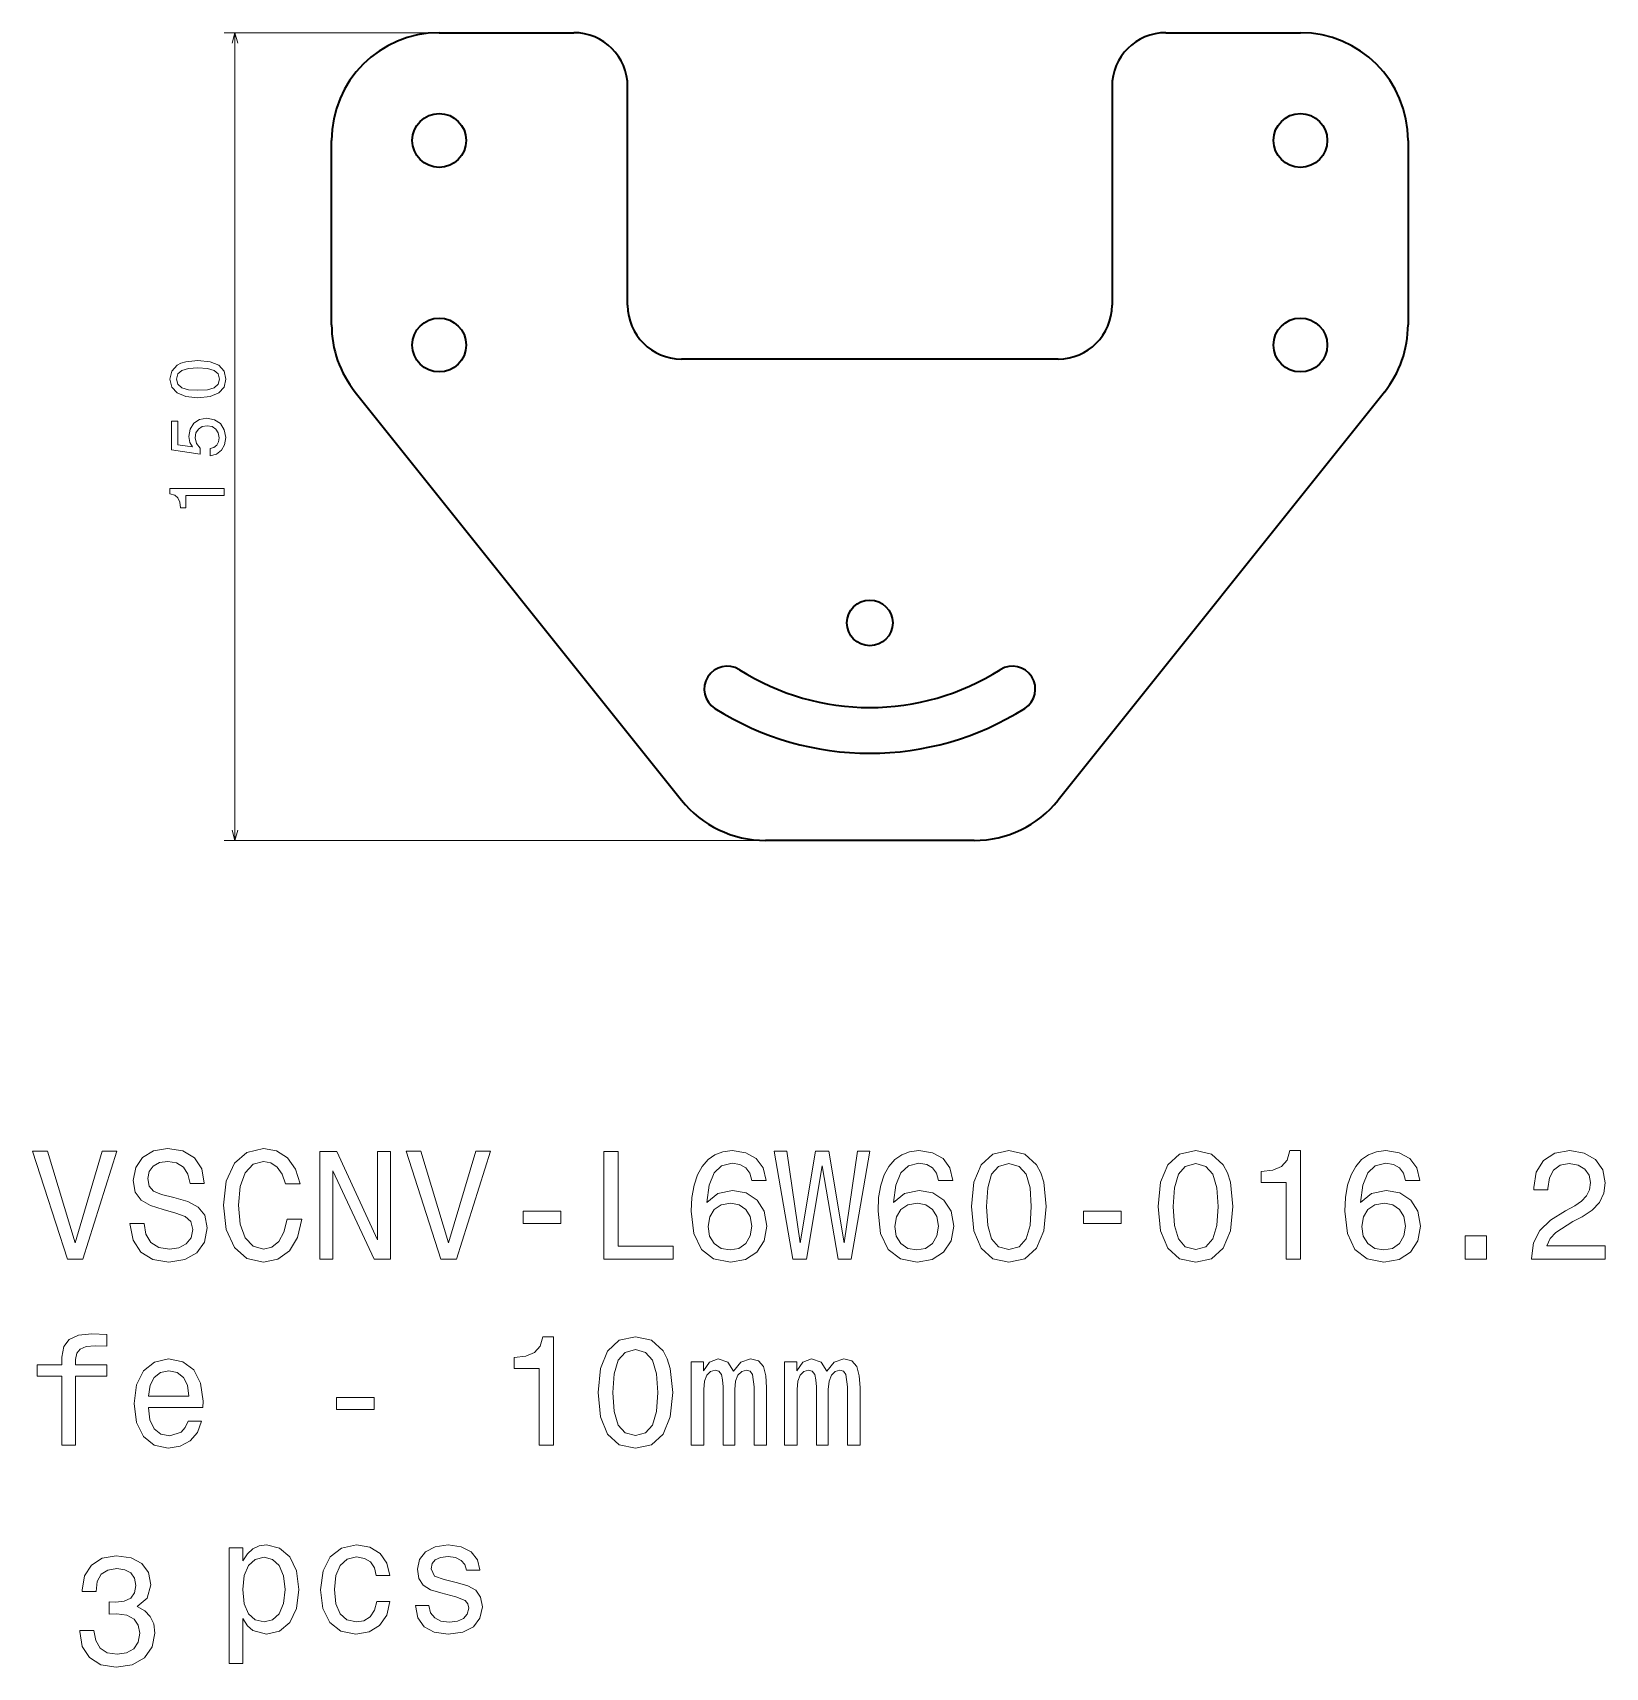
# Model space of a CAD drawing. Extents: x -3978 to -3686, y 107 to 410.
import ezdxf

# ---------------------------------------------------------------- set-up
doc = ezdxf.new("R2010")
doc.units = 0

msp = doc.modelspace()

# ---------------------------------------------------------------- linework, layer by layer
at = {"color": 7, "lineweight": 13}
for p, q in [((-3904.27, 410.22), (-3942.23, 410.22)), ((-3940.23, 260.22), (-3940.23, 410.22)), ((-3843.65, 260.22), (-3942.23, 260.22))]:
    msp.add_line(p, q, dxfattribs=at)
at = {"color": 7, "lineweight": 35}
for p, q in [((-3902.27, 410.22), (-3877.27, 410.22)), ((-3767.27, 410.22), (-3742.27, 410.22)), ((-3867.27, 359.62), (-3867.27, 400.22)), ((-3777.27, 400.22), (-3777.27, 359.62)), ((-3922.27, 355.99), (-3922.27, 390.22)), ((-3722.27, 390.22), (-3722.27, 355.99)), ((-3787.27, 349.62), (-3857.27, 349.62)), ((-3917.88, 343.49), (-3857.27, 267.73)), ((-3726.65, 343.49), (-3787.26, 267.73)), ((-3802.88, 260.22), (-3841.65, 260.22))]:
    msp.add_line(p, q, dxfattribs=at)
at = {"color": 7, "lineweight": 13}
for points in [[(-3939.71, 408.29), (-3940.23, 410.22), (-3940.75, 408.29)], [(-3940.75, 262.16), (-3940.23, 260.22), (-3939.71, 262.16)]]:
    msp.add_lwpolyline(points, dxfattribs=at)
for points in [[(-3947.11, 342.42), (-3944.85, 342.64), (-3943.24, 343.32), (-3942.26, 344.4), (-3941.94, 345.9), (-3942.26, 347.38), (-3943.24, 348.46), (-3944.85, 349.13), (-3947.11, 349.36), (-3949.36, 349.13), (-3950.25, 348.85), (-3950.99, 348.46), (-3951.97, 347.38), (-3952.3, 345.9), (-3951.97, 344.4), (-3950.97, 343.32), (-3949.36, 342.64)], [(-3947.11, 343.81), (-3948.86, 343.92), (-3950.11, 344.28), (-3950.84, 344.93), (-3951.1, 345.9), (-3950.84, 346.85), (-3950.11, 347.5), (-3948.86, 347.86), (-3947.11, 347.97), (-3945.35, 347.86), (-3944.1, 347.5), (-3943.37, 346.85), (-3943.12, 345.9), (-3943.37, 344.93), (-3944.1, 344.28), (-3945.35, 343.92)], [(-3944.84, 331.65), (-3943.65, 331.97), (-3942.73, 332.67), (-3942.16, 333.71), (-3941.94, 335.04), (-3942.2, 336.49), (-3942.91, 337.63), (-3944.03, 338.35), (-3945.47, 338.62), (-3946.81, 338.38), (-3947.86, 337.69), (-3948.54, 336.61), (-3948.78, 335.21), (-3948.61, 334.13), (-3948.14, 333.29), (-3950.83, 333.7), (-3950.83, 338.08), (-3952.01, 338.08), (-3952.01, 332.73), (-3946.71, 331.94), (-3946.71, 333.09), (-3947.39, 333.93), (-3947.63, 334.99), (-3947.47, 335.91), (-3947.01, 336.62), (-3946.31, 337.07), (-3945.4, 337.23), (-3944.49, 337.07), (-3943.78, 336.61), (-3943.34, 335.9), (-3943.18, 334.99), (-3943.28, 334.23), (-3943.61, 333.64), (-3944.13, 333.21), (-3944.84, 332.99)], [(-3942.23, 324.29), (-3942.23, 325.6), (-3952.3, 325.6), (-3952.3, 324.62), (-3951.42, 324.36), (-3950.83, 323.84), (-3950.48, 323.05), (-3950.37, 321.96), (-3949.35, 321.96), (-3949.35, 324.29)], [(-3964.9, 202.5), (-3969.91, 185.47), (-3975.07, 202.5), (-3977.81, 202.5), (-3971.35, 182.47), (-3968.47, 182.47), (-3962.16, 202.5)], [(-3957.12, 189.07), (-3959.74, 189.07), (-3959.16, 186.02), (-3957.72, 183.77), (-3955.5, 182.41), (-3952.51, 181.92), (-3949.54, 182.38), (-3947.32, 183.65), (-3945.91, 185.64), (-3945.39, 188.26), (-3945.82, 190.63), (-3947.03, 192.15), (-3948.99, 193.16), (-3951.61, 193.91), (-3953.86, 194.46), (-3955.33, 195.09), (-3956.17, 196.02), (-3956.42, 197.46), (-3956.17, 198.75), (-3955.42, 199.73), (-3954.26, 200.4), (-3952.68, 200.63), (-3951.06, 200.34), (-3949.8, 199.56), (-3948.96, 198.26), (-3948.56, 196.51), (-3945.93, 196.51), (-3945.93, 196.56), (-3946.4, 199.27), (-3947.75, 201.29), (-3949.88, 202.56), (-3952.76, 202.99), (-3955.36, 202.56), (-3957.38, 201.35), (-3958.67, 199.47), (-3959.13, 197.05), (-3958.76, 194.89), (-3957.66, 193.42), (-3955.93, 192.44), (-3953.57, 191.69), (-3951.24, 191.03), (-3949.48, 190.4), (-3948.41, 189.47), (-3948.04, 187.98), (-3948.38, 186.45), (-3949.28, 185.3), (-3950.63, 184.57), (-3952.39, 184.34), (-3954.35, 184.66), (-3955.85, 185.58), (-3956.8, 187.08)], [(-3930.55, 189.91), (-3931.12, 187.49), (-3932.07, 185.76), (-3933.4, 184.69), (-3934.95, 184.34), (-3936.83, 184.86), (-3938.3, 186.42), (-3939.28, 188.96), (-3939.59, 192.47), (-3939.28, 195.96), (-3938.33, 198.52), (-3936.86, 200.08), (-3934.95, 200.63), (-3933.57, 200.34), (-3932.39, 199.53), (-3931.47, 198.23), (-3930.83, 196.45), (-3928.1, 196.45), (-3928.96, 199.19), (-3930.46, 201.26), (-3932.51, 202.56), (-3934.95, 203.02), (-3938.01, 202.3), (-3940.34, 200.28), (-3941.84, 196.97), (-3942.36, 192.47), (-3941.84, 187.98), (-3940.34, 184.66), (-3938.01, 182.62), (-3934.95, 181.92), (-3932.28, 182.47), (-3930.11, 184), (-3928.59, 186.51), (-3927.78, 189.91)], [(-3924.44, 182.47), (-3922.04, 182.47), (-3922.04, 198.87), (-3914.38, 182.47), (-3911.3, 182.47), (-3911.3, 202.47), (-3913.72, 202.47), (-3913.72, 186.07), (-3921.3, 202.47), (-3924.44, 202.47)], [(-3895.5, 202.5), (-3900.52, 185.47), (-3905.68, 202.5), (-3908.41, 202.5), (-3901.96, 182.47), (-3899.08, 182.47), (-3892.76, 202.5)], [(-3871.67, 182.47), (-3858.82, 182.47), (-3858.82, 184.89), (-3869.02, 184.89), (-3869.02, 202.47), (-3871.67, 202.47)], [(-3841.55, 197.08), (-3842.1, 199.42), (-3843.37, 201.15), (-3845.33, 202.24), (-3847.87, 202.62), (-3849.57, 202.41), (-3851.04, 201.87), (-3852.33, 200.97), (-3853.43, 199.7), (-3854.29, 198.12), (-3854.93, 196.19), (-3855.33, 193.91), (-3855.45, 191.35), (-3854.98, 187.26), (-3853.57, 184.29), (-3851.3, 182.5), (-3848.18, 181.89), (-3845.39, 182.41), (-3843.25, 183.77), (-3841.87, 185.9), (-3841.38, 188.61), (-3841.87, 191.35), (-3843.2, 193.45), (-3845.24, 194.78), (-3847.78, 195.24), (-3850.52, 194.66), (-3852.56, 193.02), (-3852.13, 196.19), (-3851.21, 198.47), (-3849.8, 199.82), (-3847.84, 200.28), (-3846.4, 200.05), (-3845.3, 199.45), (-3844.58, 198.44), (-3844.21, 197.08)], [(-3836.57, 182.47), (-3834.03, 182.47), (-3831.15, 199.82), (-3828.18, 182.47), (-3825.76, 182.47), (-3822.25, 202.5), (-3824.55, 202.5), (-3827.03, 185.47), (-3829.88, 202.5), (-3832.39, 202.5), (-3835.19, 185.47), (-3837.66, 202.5), (-3840.03, 202.5)], [(-3806.86, 197.08), (-3807.4, 199.42), (-3808.67, 201.15), (-3810.63, 202.24), (-3813.17, 202.62), (-3814.87, 202.41), (-3816.34, 201.87), (-3817.64, 200.97), (-3818.73, 199.7), (-3819.59, 198.12), (-3820.23, 196.19), (-3820.63, 193.91), (-3820.75, 191.35), (-3820.29, 187.26), (-3818.87, 184.29), (-3816.6, 182.5), (-3813.49, 181.89), (-3810.69, 182.41), (-3808.56, 183.77), (-3807.17, 185.9), (-3806.68, 188.61), (-3807.17, 191.35), (-3808.5, 193.45), (-3810.55, 194.78), (-3813.08, 195.24), (-3815.82, 194.66), (-3817.87, 193.02), (-3817.43, 196.19), (-3816.51, 198.47), (-3815.1, 199.82), (-3813.14, 200.28), (-3811.7, 200.05), (-3810.6, 199.45), (-3809.88, 198.44), (-3809.51, 197.08)], [(-3803.37, 192.24), (-3802.94, 187.72), (-3801.58, 184.49), (-3799.42, 182.53), (-3796.42, 181.89), (-3793.46, 182.53), (-3791.3, 184.49), (-3789.97, 187.72), (-3789.51, 192.24), (-3789.97, 196.74), (-3790.52, 198.52), (-3791.3, 199.99), (-3793.46, 201.95), (-3796.42, 202.62), (-3799.42, 201.95), (-3801.58, 199.96), (-3802.94, 196.74)], [(-3768.67, 192.24), (-3768.24, 187.72), (-3766.89, 184.49), (-3764.72, 182.53), (-3761.73, 181.89), (-3758.76, 182.53), (-3756.6, 184.49), (-3755.27, 187.72), (-3754.81, 192.24), (-3755.27, 196.74), (-3755.82, 198.52), (-3756.6, 199.99), (-3758.76, 201.95), (-3761.73, 202.62), (-3764.72, 201.95), (-3766.89, 199.96), (-3768.24, 196.74)], [(-3744.9, 182.47), (-3742.28, 182.47), (-3742.28, 202.62), (-3744.23, 202.62), (-3744.75, 200.86), (-3745.79, 199.68), (-3747.38, 198.98), (-3749.57, 198.75), (-3749.57, 196.71), (-3744.9, 196.71)], [(-3720.11, 197.08), (-3720.66, 199.42), (-3721.93, 201.15), (-3723.89, 202.24), (-3726.42, 202.62), (-3728.13, 202.41), (-3729.59, 201.87), (-3730.89, 200.97), (-3731.99, 199.7), (-3732.85, 198.12), (-3733.49, 196.19), (-3733.89, 193.91), (-3734, 191.35), (-3733.54, 187.26), (-3732.13, 184.29), (-3729.85, 182.5), (-3726.74, 181.89), (-3723.95, 182.41), (-3721.81, 183.77), (-3720.43, 185.9), (-3719.94, 188.61), (-3720.43, 191.35), (-3721.76, 193.45), (-3723.8, 194.78), (-3726.34, 195.24), (-3729.08, 194.66), (-3731.12, 193.02), (-3730.69, 196.19), (-3729.77, 198.47), (-3728.36, 199.82), (-3726.4, 200.28), (-3724.95, 200.05), (-3723.86, 199.45), (-3723.14, 198.44), (-3722.76, 197.08)], [(-3699.36, 182.47), (-3685.62, 182.47), (-3685.62, 184.95), (-3696.48, 184.95), (-3695.88, 186.3), (-3694.84, 187.43), (-3691.64, 189.47), (-3689.94, 190.34), (-3688.04, 191.58), (-3686.68, 193.02), (-3685.91, 194.72), (-3685.62, 196.65), (-3686.11, 199.07), (-3687.46, 200.97), (-3689.54, 202.18), (-3692.22, 202.62), (-3694.98, 202.13), (-3697.09, 200.77), (-3698.44, 198.61), (-3698.9, 195.76), (-3698.9, 195.35), (-3696.28, 195.35), (-3696.28, 195.58), (-3696.02, 197.54), (-3695.24, 198.98), (-3694, 199.91), (-3692.36, 200.22), (-3690.69, 199.94), (-3689.45, 199.21), (-3688.64, 198.09), (-3688.36, 196.68), (-3688.56, 195.35), (-3689.1, 194.23), (-3690.03, 193.25), (-3691.3, 192.38), (-3693, 191.46), (-3695.82, 189.68), (-3697.81, 187.77), (-3698.99, 185.47), (-3699.36, 182.56)], [(-3800.6, 192.24), (-3800.37, 195.73), (-3799.65, 198.23), (-3798.36, 199.7), (-3796.42, 200.22), (-3794.52, 199.7), (-3793.23, 198.23), (-3792.51, 195.73), (-3792.28, 192.24), (-3792.51, 188.72), (-3793.23, 186.22), (-3794.52, 184.75), (-3796.42, 184.26), (-3798.36, 184.75), (-3799.65, 186.22), (-3800.37, 188.72)], [(-3765.91, 192.24), (-3765.68, 195.73), (-3764.95, 198.23), (-3763.66, 199.7), (-3761.73, 200.22), (-3759.83, 199.7), (-3758.53, 198.23), (-3757.81, 195.73), (-3757.58, 192.24), (-3757.81, 188.72), (-3758.53, 186.22), (-3759.83, 184.75), (-3761.73, 184.26), (-3763.66, 184.75), (-3764.95, 186.22), (-3765.68, 188.72)], [(-3886.66, 189.07), (-3879.68, 189.07), (-3879.68, 191.35), (-3886.66, 191.35)], [(-3844.18, 188.58), (-3844.49, 186.77), (-3845.3, 185.38), (-3846.6, 184.46), (-3848.21, 184.17), (-3849.91, 184.46), (-3851.21, 185.35), (-3852.04, 186.74), (-3852.3, 188.55), (-3852.02, 190.34), (-3851.21, 191.69), (-3849.88, 192.56), (-3848.1, 192.87), (-3846.54, 192.56), (-3845.3, 191.72), (-3844.49, 190.37)], [(-3809.48, 188.58), (-3809.8, 186.77), (-3810.6, 185.38), (-3811.9, 184.46), (-3813.51, 184.17), (-3815.21, 184.46), (-3816.51, 185.35), (-3817.35, 186.74), (-3817.61, 188.55), (-3817.32, 190.34), (-3816.51, 191.69), (-3815.19, 192.56), (-3813.4, 192.87), (-3811.84, 192.56), (-3810.6, 191.72), (-3809.8, 190.37)], [(-3782.56, 189.07), (-3775.59, 189.07), (-3775.59, 191.35), (-3782.56, 191.35)], [(-3722.74, 188.58), (-3723.05, 186.77), (-3723.86, 185.38), (-3725.16, 184.46), (-3726.77, 184.17), (-3728.47, 184.46), (-3729.77, 185.35), (-3730.6, 186.74), (-3730.86, 188.55), (-3730.57, 190.34), (-3729.77, 191.69), (-3728.44, 192.56), (-3726.66, 192.87), (-3725.1, 192.56), (-3723.86, 191.72), (-3723.05, 190.37)], [(-3711.67, 182.47), (-3707.69, 182.47), (-3707.69, 186.77), (-3711.67, 186.77)], [(-3972.36, 160.71), (-3972.36, 147.92), (-3969.83, 147.92), (-3969.83, 160.71), (-3964.06, 160.71), (-3964.06, 162.87), (-3969.83, 162.87), (-3969.83, 163.83), (-3969.62, 164.98), (-3968.96, 165.76), (-3967.84, 166.22), (-3966.22, 166.39), (-3964.06, 166.28), (-3964.06, 168.47), (-3966.8, 168.61), (-3969.28, 168.35), (-3971.01, 167.57), (-3972.04, 166.22), (-3972.36, 164.29), (-3972.36, 162.87), (-3977, 162.87), (-3977, 160.71)], [(-3883.69, 147.92), (-3881.06, 147.92), (-3881.06, 168.06), (-3883.02, 168.06), (-3883.54, 166.3), (-3884.58, 165.12), (-3886.17, 164.43), (-3888.36, 164.2), (-3888.36, 162.15), (-3883.69, 162.15)], [(-3872.76, 157.69), (-3872.33, 153.16), (-3870.98, 149.94), (-3868.82, 147.98), (-3865.82, 147.34), (-3862.85, 147.98), (-3860.69, 149.94), (-3859.36, 153.16), (-3858.9, 157.69), (-3859.36, 162.18), (-3859.91, 163.97), (-3860.69, 165.44), (-3862.85, 167.4), (-3865.82, 168.06), (-3868.82, 167.4), (-3870.98, 165.41), (-3872.33, 162.18)], [(-3956.31, 154.92), (-3946.17, 154.92), (-3946.14, 156.1), (-3946.6, 159.42), (-3947.87, 161.89), (-3949.88, 163.39), (-3952.56, 163.94), (-3955.19, 163.36), (-3957.2, 161.75), (-3958.5, 159.13), (-3958.96, 155.67), (-3958.53, 152.13), (-3957.23, 149.53), (-3955.24, 147.92), (-3952.65, 147.37), (-3950.4, 147.74), (-3948.56, 148.72), (-3947.2, 150.28), (-3946.42, 152.36), (-3948.93, 152.36), (-3949.45, 151.2), (-3950.2, 150.34), (-3952.33, 149.65), (-3953.98, 149.96), (-3955.21, 150.97), (-3956.02, 152.62), (-3956.31, 154.83)], [(-3870, 157.69), (-3869.77, 161.17), (-3869.05, 163.68), (-3867.75, 165.15), (-3865.82, 165.67), (-3863.92, 165.15), (-3862.62, 163.68), (-3861.9, 161.17), (-3861.67, 157.69), (-3861.9, 154.17), (-3862.62, 151.66), (-3863.92, 150.19), (-3865.82, 149.7), (-3867.75, 150.19), (-3869.05, 151.66), (-3869.77, 154.17)], [(-3855.45, 147.92), (-3853.11, 147.92), (-3853.11, 158.26), (-3852.97, 159.82), (-3852.53, 160.94), (-3851.87, 161.61), (-3851.01, 161.87), (-3850.32, 161.64), (-3849.85, 161.06), (-3849.62, 160.08), (-3849.54, 158.78), (-3849.54, 147.92), (-3847.35, 147.92), (-3847.35, 158.26), (-3847.2, 159.79), (-3846.77, 160.91), (-3846.08, 161.61), (-3845.21, 161.87), (-3844.52, 161.64), (-3844.06, 161.06), (-3843.77, 158.78), (-3843.77, 147.92), (-3841.44, 147.92), (-3841.44, 158.61), (-3841.58, 160.83), (-3842.04, 162.53), (-3842.97, 163.57), (-3844.47, 163.94), (-3846.22, 163.36), (-3847.58, 161.69), (-3848.64, 163.34), (-3850.43, 163.94), (-3852.07, 163.36), (-3853.2, 161.75), (-3853.2, 163.39), (-3855.45, 163.39)], [(-3838.1, 147.92), (-3835.76, 147.92), (-3835.76, 158.26), (-3835.62, 159.82), (-3835.19, 160.94), (-3834.52, 161.61), (-3833.66, 161.87), (-3832.97, 161.64), (-3832.51, 161.06), (-3832.28, 160.08), (-3832.19, 158.78), (-3832.19, 147.92), (-3830, 147.92), (-3830, 158.26), (-3829.85, 159.79), (-3829.42, 160.91), (-3828.73, 161.61), (-3827.87, 161.87), (-3827.17, 161.64), (-3826.71, 161.06), (-3826.42, 158.78), (-3826.42, 147.92), (-3824.09, 147.92), (-3824.09, 158.61), (-3824.23, 160.83), (-3824.7, 162.53), (-3825.62, 163.57), (-3827.12, 163.94), (-3828.87, 163.36), (-3830.23, 161.69), (-3831.3, 163.34), (-3833.08, 163.94), (-3834.72, 163.36), (-3835.85, 161.75), (-3835.85, 163.39), (-3838.1, 163.39)], [(-3956.31, 157.05), (-3955.99, 159.04), (-3955.21, 160.51), (-3954.03, 161.4), (-3952.48, 161.72), (-3950.95, 161.4), (-3949.77, 160.51), (-3949.05, 159.04), (-3948.79, 157.05)], [(-3921.35, 154.52), (-3914.38, 154.52), (-3914.38, 156.79), (-3921.35, 156.79)], [(-3938.79, 126.45), (-3938.79, 128.84), (-3941.32, 128.84), (-3941.32, 107.37), (-3938.79, 107.37), (-3938.79, 115.73), (-3937.89, 114.37), (-3936.89, 113.48), (-3934.35, 112.82), (-3931.93, 113.36), (-3930.03, 115.01), (-3928.79, 117.6), (-3928.33, 121.12), (-3928.79, 124.6), (-3930.03, 127.2), (-3931.93, 128.81), (-3934.35, 129.39), (-3935.73, 129.21), (-3936.91, 128.67), (-3937.92, 127.74)], [(-3913.98, 123.71), (-3911.47, 123.71), (-3911.99, 126.02), (-3913.23, 127.83), (-3915.16, 128.96), (-3917.66, 129.39), (-3920.43, 128.81), (-3922.53, 127.2), (-3923.86, 124.57), (-3924.32, 121.06), (-3923.89, 117.57), (-3922.59, 114.98), (-3920.55, 113.36), (-3917.75, 112.82), (-3915.27, 113.25), (-3913.34, 114.46), (-3912.02, 116.36), (-3911.44, 118.9), (-3913.86, 118.9), (-3914.29, 117.28), (-3915.1, 116.07), (-3916.25, 115.32), (-3917.66, 115.09), (-3919.42, 115.47), (-3920.69, 116.62), (-3921.47, 118.49), (-3921.73, 121.15), (-3921.47, 123.74), (-3920.66, 125.61), (-3919.36, 126.77), (-3917.66, 127.17), (-3916.17, 126.91), (-3915.04, 126.25), (-3914.29, 125.15)], [(-3898.9, 122.38), (-3901.35, 122.96), (-3903.17, 123.62), (-3903.77, 124.98), (-3903.6, 125.93), (-3903, 126.62), (-3902.02, 127.05), (-3900.6, 127.23), (-3899.25, 127.05), (-3898.18, 126.53), (-3897.49, 125.76), (-3897.2, 124.72), (-3894.72, 124.72), (-3894.72, 124.78), (-3895.16, 126.65), (-3896.34, 128.12), (-3898.18, 129.04), (-3900.6, 129.39), (-3903.05, 129.04), (-3904.84, 128.09), (-3905.96, 126.68), (-3906.31, 124.89), (-3906.05, 123.16), (-3905.24, 121.95), (-3903.92, 121.09), (-3901.99, 120.48), (-3899.16, 119.79), (-3897.43, 119.07), (-3896.97, 118.49), (-3896.8, 117.63), (-3897.06, 116.56), (-3897.75, 115.76), (-3898.87, 115.24), (-3900.37, 115.06), (-3901.96, 115.24), (-3903.11, 115.84), (-3903.89, 116.82), (-3904.21, 118.18), (-3906.66, 118.18), (-3906.25, 115.87), (-3905.07, 114.2), (-3903.2, 113.19), (-3900.6, 112.82), (-3897.89, 113.19), (-3895.91, 114.2), (-3894.7, 115.81), (-3894.26, 117.92), (-3894.58, 119.73), (-3895.47, 120.97), (-3896.94, 121.78)], [(-3969.07, 113.53), (-3969.07, 113.33), (-3968.61, 110.56), (-3967.25, 108.49), (-3965.12, 107.16), (-3962.3, 106.67), (-3959.3, 107.16), (-3957.05, 108.43), (-3955.61, 110.45), (-3955.09, 113.04), (-3955.32, 114.74), (-3955.96, 116.13), (-3957, 117.19), (-3958.38, 117.97), (-3956.51, 119.53), (-3955.84, 122.01), (-3956.28, 124.25), (-3957.51, 125.95), (-3959.53, 127.02), (-3962.3, 127.39), (-3964.89, 126.93), (-3966.88, 125.67), (-3968.18, 123.65), (-3968.61, 120.97), (-3968.61, 120.77), (-3966.04, 120.77), (-3965.81, 122.61), (-3965.06, 123.94), (-3963.85, 124.74), (-3962.15, 125.03), (-3960.66, 124.8), (-3959.56, 124.2), (-3958.9, 123.22), (-3958.64, 121.89), (-3958.9, 120.48), (-3959.59, 119.53), (-3960.8, 118.95), (-3962.44, 118.78), (-3963.57, 118.81), (-3963.57, 116.53), (-3962.15, 116.59), (-3960.34, 116.33), (-3958.98, 115.64), (-3958.18, 114.51), (-3957.89, 113.04), (-3958.21, 111.37), (-3959.04, 110.13), (-3960.37, 109.35), (-3962.13, 109.1), (-3963.94, 109.38), (-3965.27, 110.25), (-3966.1, 111.63), (-3966.42, 113.53)], [(-3934.78, 115.09), (-3936.48, 115.47), (-3937.72, 116.62), (-3938.5, 118.49), (-3938.76, 121.12), (-3938.5, 123.71), (-3937.72, 125.58), (-3936.48, 126.71), (-3934.78, 127.11), (-3933.23, 126.71), (-3931.99, 125.55), (-3931.21, 123.68), (-3930.92, 121.12), (-3931.21, 118.52), (-3931.99, 116.62), (-3933.23, 115.47)]]:
    msp.add_lwpolyline(points, close=True, dxfattribs=at)
at = {"color": 7, "lineweight": 35}
for centre, radius in [((-3902.27, 390.22), 5), ((-3742.27, 390.22), 5), ((-3902.27, 352.22), 5), ((-3742.27, 352.22), 5), ((-3822.27, 300.62), 4.25)]:
    msp.add_circle(centre, radius, dxfattribs=at)
for centre, radius, start, end in [((-3902.27, 390.22), 20, 90, 180), ((-3877.27, 400.22), 10, 0, 90), ((-3767.27, 400.22), 10, 90, 180), ((-3742.27, 390.22), 20, 0, 90), ((-3857.27, 359.62), 10, 180, 270), ((-3787.27, 359.62), 10, 270, 360), ((-3902.27, 355.99), 20, 180, 218.6598), ((-3742.27, 355.99), 20, 321.3402, 360), ((-3848.77, 288.34), 4.25, 57.6753, 237.6753), ((-3822.27, 330.22), 45.31, 237.6753, 302.3247), ((-3795.77, 288.34), 4.25, 302.3247, 122.3247), ((-3822.27, 330.22), 53.81, 237.6753, 302.3247), ((-3841.65, 280.22), 20, 218.6598, 270), ((-3802.88, 280.22), 20, 270, 321.3402)]:
    msp.add_arc(centre, radius, start, end, dxfattribs=at)

doc.saveas('drawing.dxf')
